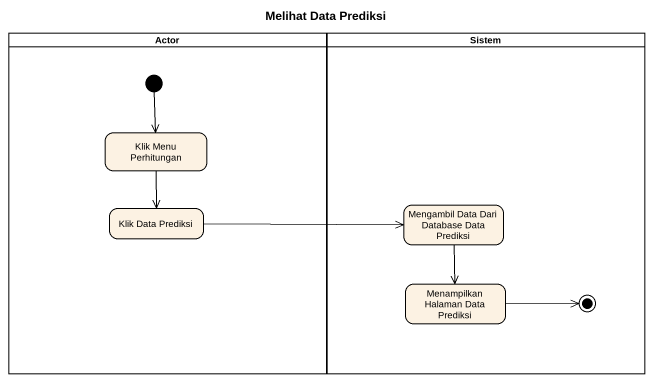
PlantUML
@startuml
title Melihat Data Prediksi
hide empty description
state "Actor" as Actor_ <<partition>> {
  state "Klik Menu Perhitungan" as Klik_Menu_Perhitungan
  state "Klik Data Prediksi" as Klik_Data_Prediksi
  [*] --> Klik_Menu_Perhitungan
}
state Sistem <<partition>> {
  state "Mengambil Data Dari Database Data Prediksi" as Mengambil_Data_Dari
  state "Menampilkan Halaman Data Prediksi" as Menampilkan_Halaman_Data
  Menampilkan_Halaman_Data -right-> [*]
}
Klik_Menu_Perhitungan --> Klik_Data_Prediksi
Klik_Data_Prediksi -right-> Mengambil_Data_Dari
Mengambil_Data_Dari --> Menampilkan_Halaman_Data
@enduml
